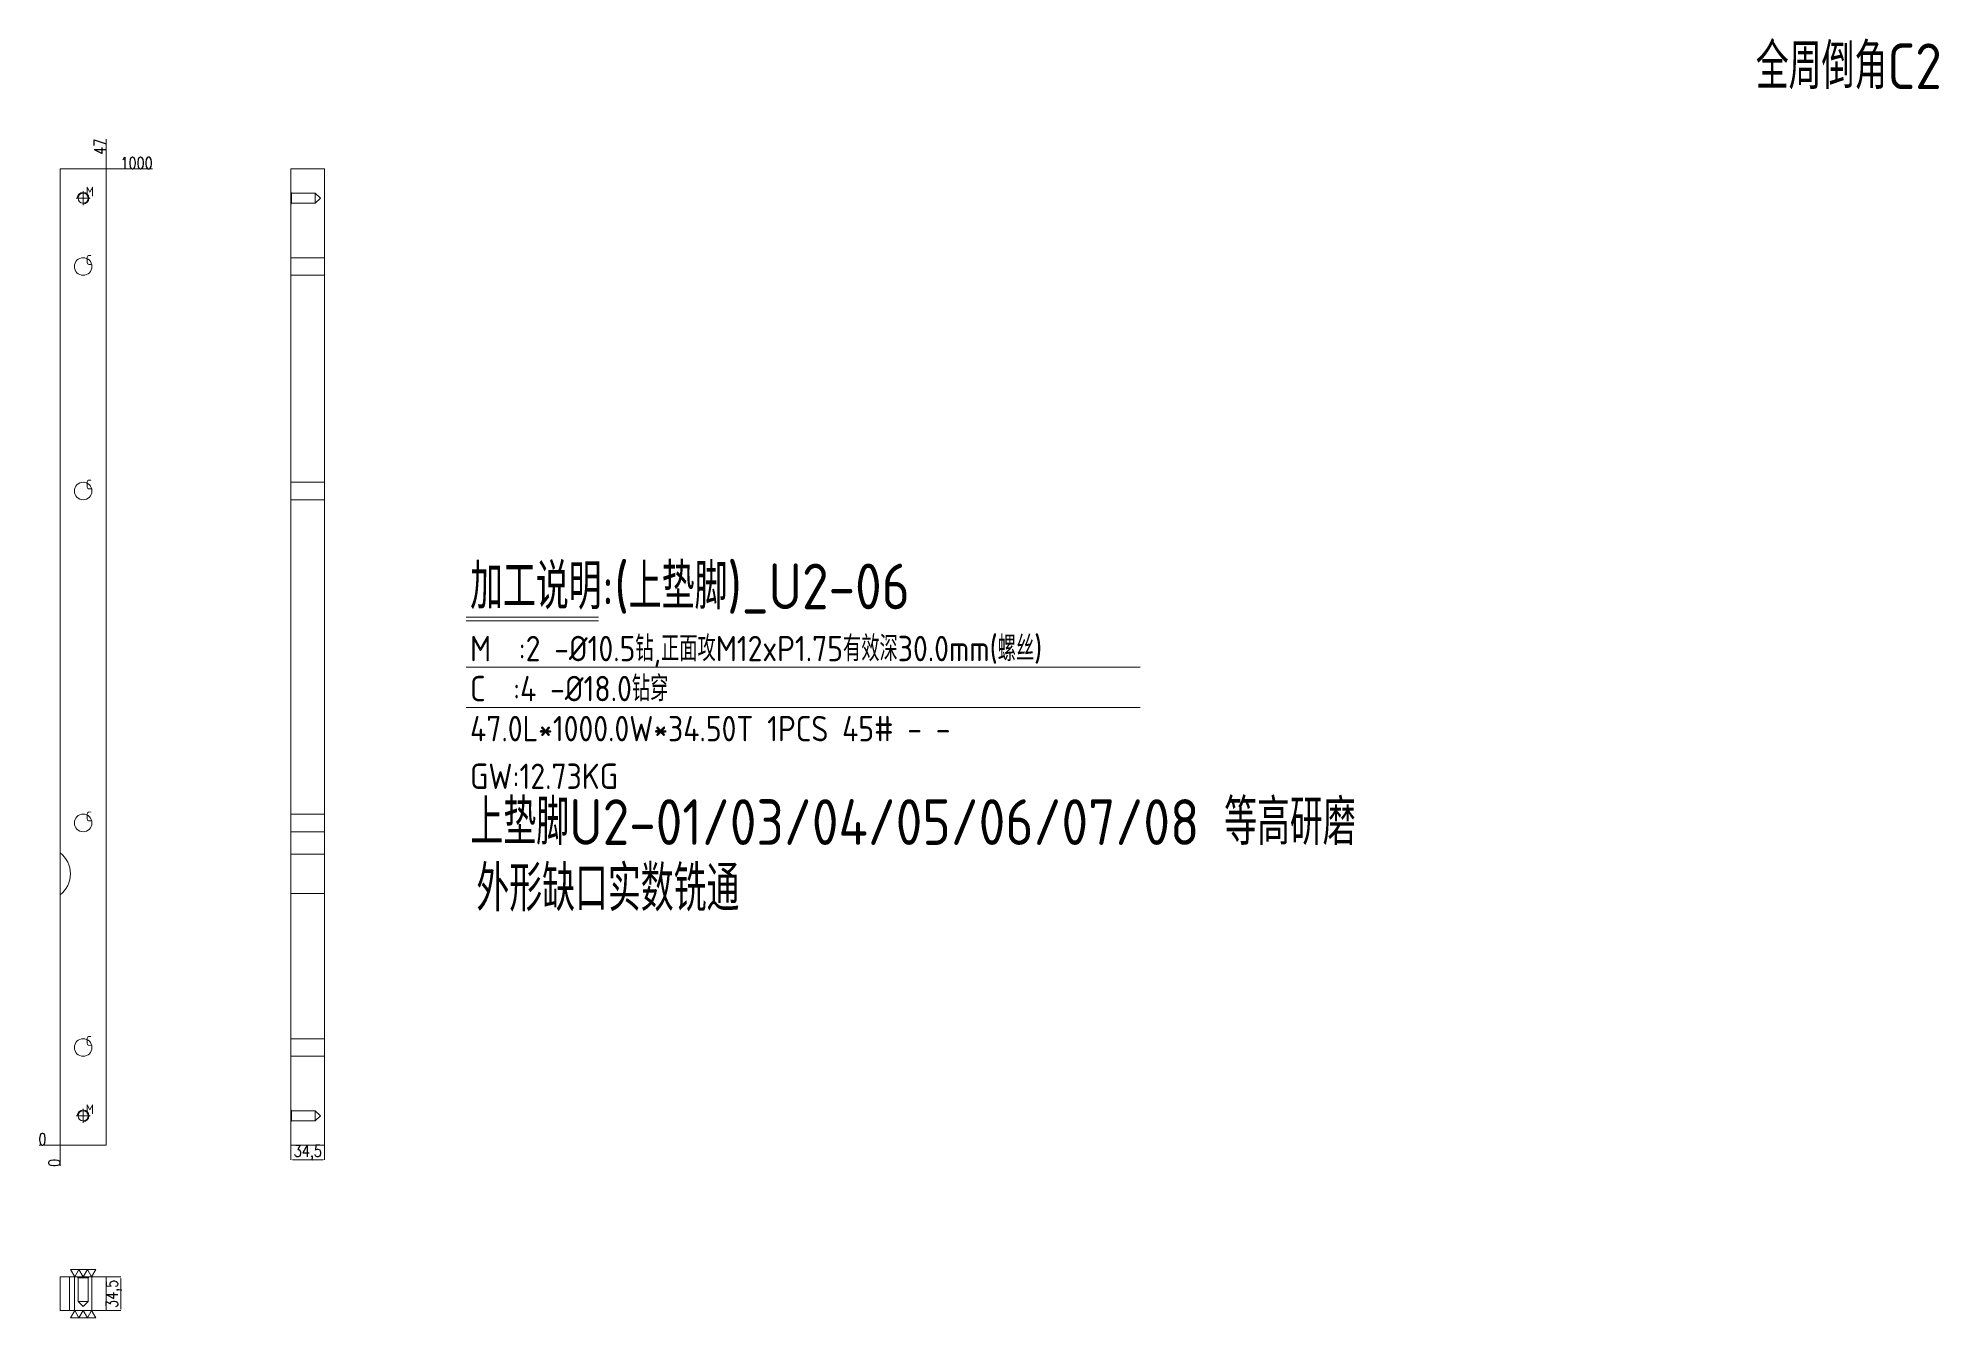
# Model space of a CAD drawing. Header units: millimetres. Extents: x 16901 to 18849, y 68880 to 70191.
import ezdxf

# ---------------------------------------------------------------- set-up
doc = ezdxf.new("R2010")
doc.units = ezdxf.units.MM
doc.linetypes.add('CENTER', pattern=[0])
doc.linetypes.add('DASHED', pattern=[0])
for name, color, linetype, lineweight in [('DIM', 4, 'Continuous', 20), ('U2', 185, 'Continuous', 20), ('U2_W', 1, 'Continuous', 25)]:
    doc.layers.add(name, color=color, linetype=linetype, lineweight=lineweight)
doc.styles.add('gbenor', font='gbenor.shx', dxfattribs={"bigfont": 'gbcbig.shx'})
doc.styles.add('TXT', font='txt.shx', dxfattribs={"width": 0.8, "bigfont": 'ctxt.shx'})
doc.dimstyles.new('零件', dxfattribs={"dimscale": 1.5, "dimtxt": 8, "dimasz": 1, "dimexe": 0, "dimexo": 0, "dimgap": 0, "dimtad": 1, "dimtxsty": 'TXT', "dimcen": 0, "dimclrd": 252, "dimclre": 252, "dimclrt": 4, "dimazin": 3, "dimtp": 0.001, "dimtm": 0.001, "dimtfac": 1, "dimtmove": 0, "dimatfit": 3, "dimlwd": 5, "dimlwe": 5})

# ---------------------------------------------------------------- blocks, each defined once
blk = doc.blocks.new('*D1107')
at = {"layer": 'Defpoints', "color": 0}
for p in [(16970.3, 70057.5), (16985.3, 70057.5), (16923.3, 69057.5)]:
    blk.add_point(p, dxfattribs=at)
at = {"layer": 'DIM', "color": 252, "lineweight": 5}
blk.add_line((16970.3, 70057.5), (17017.8, 70057.5), dxfattribs=at)
at = {"layer": 'DIM', "color": 4, "lineweight": 5, "insert": (17001.6, 70063.5), "char_height": 12, "attachment_point": 5, "style": 'TXT'}
blk.add_mtext('1000', dxfattribs=at)
blk = doc.blocks.new('*D1108')
at = {"layer": 'Defpoints', "color": 0}
for p in [(16908.3, 69057.5), (16923.3, 69057.5), (16923.3, 69057.5)]:
    blk.add_point(p, dxfattribs=at)
at = {"layer": 'DIM', "color": 252, "lineweight": 5}
blk.add_line((16923.3, 69057.5), (16901.9, 69057.5), dxfattribs=at)
at = {"layer": 'DIM', "color": 4, "lineweight": 5, "insert": (16905.1, 69063.5), "char_height": 12, "attachment_point": 5, "style": 'TXT'}
blk.add_mtext('0', dxfattribs=at)
blk = doc.blocks.new('*D1109')
at = {"layer": 'Defpoints', "color": 0}
for p in [(16923.3, 69057.5), (16923.3, 69057.5), (16923.3, 69042.5)]:
    blk.add_point(p, dxfattribs=at)
at = {"layer": 'DIM', "color": 252, "lineweight": 5}
blk.add_line((16923.3, 69057.5), (16923.3, 69036.1), dxfattribs=at)
at = {"layer": 'DIM', "color": 4, "lineweight": 5, "insert": (16917.3, 69039.3), "char_height": 12, "attachment_point": 5, "rotation": 90, "style": 'TXT'}
blk.add_mtext('0', dxfattribs=at)
blk = doc.blocks.new('*D1110')
at = {"layer": 'Defpoints', "color": 0}
for p in [(16970.3, 70072.5), (16970.3, 70057.5), (16923.3, 69057.5)]:
    blk.add_point(p, dxfattribs=at)
at = {"layer": 'DIM', "color": 252, "lineweight": 5}
for p, q in [((16970.3, 70069.5), (16970.3, 70088)), ((16970.3, 70066.5), (16970.3, 70069.5)), ((16970.3, 70057.5), (16970.3, 70066.5))]:
    blk.add_line(p, q, dxfattribs=at)
at = {"layer": 'DIM', "color": 4, "lineweight": 5, "insert": (16964.3, 70080.2), "char_height": 12, "attachment_point": 5, "rotation": 90, "style": 'TXT'}
blk.add_mtext('47', dxfattribs=at)
blk = doc.blocks.new('*D1111')
at = {"layer": 'Defpoints', "color": 0}
for p in [(16970.3, 68922.4), (16970.3, 68887.9), (16985.3, 68887.9)]:
    blk.add_point(p, dxfattribs=at)
at = {"layer": 'DIM', "color": 252, "lineweight": 5}
for p, q in [((16970.3, 68922.4), (16985.3, 68922.4)), ((16985.3, 68920.9), (16985.3, 68889.4)), ((16970.3, 68887.9), (16985.3, 68887.9))]:
    blk.add_line(p, q, dxfattribs=at)
at = {"layer": 'DIM', "color": 252}
for points in [[(16985.6, 68920.9), (16985.1, 68920.9), (16985.3, 68922.4)], [(16985.1, 68889.4), (16985.6, 68889.4), (16985.3, 68887.9)]]:
    blk.add_solid(points, dxfattribs=at)
at = {"layer": 'DIM', "color": 4, "lineweight": 5, "insert": (16978.2, 68905.1), "char_height": 12, "attachment_point": 5, "rotation": 90, "style": 'TXT'}
blk.add_mtext('34,5', dxfattribs=at)
blk = doc.blocks.new('*D1112')
at = {"layer": 'Defpoints', "color": 0}
for p in [(17159.8, 69057.5), (17194.3, 69057.5), (17194.3, 69042.5)]:
    blk.add_point(p, dxfattribs=at)
at = {"layer": 'DIM', "color": 252, "lineweight": 5}
for p, q in [((17159.8, 69057.5), (17159.8, 69042.5)), ((17194.3, 69057.5), (17194.3, 69042.5)), ((17161.3, 69042.5), (17192.8, 69042.5))]:
    blk.add_line(p, q, dxfattribs=at)
at = {"layer": 'DIM', "color": 252}
for points in [[(17161.3, 69042.7), (17161.3, 69042.2), (17159.8, 69042.5)], [(17192.8, 69042.2), (17192.8, 69042.7), (17194.3, 69042.5)]]:
    blk.add_solid(points, dxfattribs=at)
at = {"layer": 'DIM', "color": 4, "lineweight": 5, "insert": (17177.1, 69049.6), "char_height": 12, "attachment_point": 5, "style": 'TXT'}
blk.add_mtext('34,5', dxfattribs=at)

msp = doc.modelspace()

# ---------------------------------------------------------------- linework, layer by layer
at = {"layer": 'DIM', "color": 8, "linetype": 'Continuous', "lineweight": 5}
for p, q in [((17339.502, 69598.26), (17475.128, 69598.26)), ((17339.502, 69594.36), (17475.128, 69594.36)), ((17339.502, 69546.86), (18030.27, 69546.86)), ((17339.502, 69505.86), (18030.27, 69505.86))]:
    msp.add_line(p, q, dxfattribs=at)
at = {"layer": 'DIM', "color": 252, "linetype": 'DASHED', "lineweight": 5}
msp.add_lwpolyline([(16923.324, 70057.467), (16923.324, 69057.467), (16970.324, 69057.467), (16970.324, 70057.467)], close=True, dxfattribs=at)
at = {"layer": 'DIM', "linetype": 'Continuous', "lineweight": 5}
for points in [[(16959.814, 68929.883), (16955.484, 68922.383), (16951.154, 68929.883), (16946.824, 68922.383), (16942.494, 68929.883), (16938.163, 68922.383), (16933.833, 68929.883), (16959.814, 68929.883)], [(16933.833, 68880.383), (16938.163, 68887.883), (16942.494, 68880.383), (16946.824, 68887.883), (16951.154, 68880.383), (16955.484, 68887.883), (16959.814, 68880.383), (16933.833, 68880.383)]]:
    msp.add_lwpolyline(points, close=True, dxfattribs=at)
at = {"layer": 'U2', "color": 135, "linetype": 'Continuous', "lineweight": 5}
for p, q in [((16923.324, 70057.467), (16923.324, 69356.865)), ((16970.324, 70057.467), (16923.324, 70057.467)), ((16970.324, 69057.467), (16970.324, 70057.467)), ((17159.802, 69057.467), (17159.802, 70057.467)), ((17159.802, 70057.467), (17194.302, 70057.467)), ((17194.302, 70057.467), (17194.302, 69057.467)), ((16923.324, 69313.742), (16923.324, 69057.467)), ((16923.324, 69057.467), (16970.324, 69057.467)), ((17159.802, 69057.467), (17194.302, 69057.467)), ((16923.324, 68922.383), (16923.324, 68887.883)), ((16923.324, 68922.383), (16970.324, 68922.383)), ((16970.324, 68922.383), (16970.324, 68887.883)), ((16970.324, 68887.883), (16923.324, 68887.883))]:
    msp.add_line(p, q, dxfattribs=at)
at = {"layer": 'U2', "color": 5, "linetype": 'DASHED', "lineweight": 5, "ltscale": 0.506215}
for p, q in [((17160.549, 70032.72), (17159.802, 70033.467)), ((17184.802, 70032.72), (17160.549, 70032.72)), ((17160.549, 70022.214), (17160.549, 70032.72)), ((17190.055, 70027.467), (17184.802, 70032.72)), ((17184.802, 70022.214), (17184.802, 70032.72)), ((17184.802, 70022.214), (17190.055, 70027.467)), ((17159.802, 70021.467), (17160.549, 70022.214)), ((17160.549, 70022.214), (17184.802, 70022.214)), ((17160.549, 69092.72), (17159.802, 69093.467)), ((17184.802, 69092.72), (17160.549, 69092.72)), ((17160.549, 69092.72), (17160.549, 69082.214)), ((17190.055, 69087.467), (17184.802, 69092.72)), ((17184.802, 69092.72), (17184.802, 69082.214)), ((17159.802, 69081.467), (17160.549, 69082.214)), ((17160.549, 69082.214), (17184.802, 69082.214)), ((17184.802, 69082.214), (17190.055, 69087.467)), ((16940.824, 68922.383), (16941.571, 68921.636)), ((16941.571, 68921.636), (16941.571, 68897.383)), ((16952.077, 68921.636), (16941.571, 68921.636)), ((16952.077, 68921.636), (16952.824, 68922.383)), ((16952.077, 68897.383), (16952.077, 68921.636)), ((16941.571, 68897.383), (16946.824, 68892.13)), ((16941.571, 68897.383), (16952.077, 68897.383)), ((16946.824, 68892.13), (16952.077, 68897.383))]:
    msp.add_line(p, q, dxfattribs=at)
at = {"layer": 'U2', "color": 31, "linetype": 'DASHED', "lineweight": 5, "ltscale": 0.506215}
for p, q in [((17194.302, 69966.47), (17159.802, 69966.47)), ((17159.802, 69948.463), (17194.302, 69948.463)), ((17194.302, 69736.47), (17159.802, 69736.47)), ((17159.802, 69718.463), (17194.302, 69718.463)), ((17194.302, 69396.47), (17159.802, 69396.47)), ((17159.802, 69378.463), (17194.302, 69378.463)), ((17194.302, 69166.47), (17159.802, 69166.47)), ((17159.802, 69148.463), (17194.302, 69148.463)), ((16937.82, 68922.383), (16937.82, 68887.883)), ((16955.827, 68887.883), (16955.827, 68922.383))]:
    msp.add_line(p, q, dxfattribs=at)
at = {"layer": 'U2', "color": 135, "linetype": 'DASHED', "lineweight": 5, "ltscale": 0.506215}
for p, q in [((17194.302, 69355.574), (17159.802, 69355.574)), ((17159.802, 69315.033), (17194.302, 69315.033)), ((16932.754, 68887.883), (16932.754, 68922.383))]:
    msp.add_line(p, q, dxfattribs=at)
at = {"layer": 'U2', "color": 42, "linetype": 'Continuous', "lineweight": 5}
for centre, radius in [((16946.824, 70027.467), 5.253), ((16946.824, 69957.467), 9.004), ((16946.824, 69727.467), 9.004), ((16946.824, 69387.467), 9.004), ((16946.824, 69157.467), 9.004), ((16946.824, 69087.467), 5.253)]:
    msp.add_circle(centre, radius, dxfattribs=at)
for centre in [(16946.824, 70027.467), (16946.824, 69087.467)]:
    msp.add_arc(centre, 6, 270, 180, dxfattribs=at)
at = {"layer": 'U2', "color": 135, "linetype": 'Continuous', "lineweight": 5}
msp.add_arc((16906.252, 69335.304), 27.502, 308.371094, 51.628906, dxfattribs=at)
at = {"layer": 'U2_W', "color": 1, "linetype": 'CENTER', "lineweight": 5, "ltscale": 0.506215}
for p, q in [((16939.624, 70027.467), (16954.024, 70027.467)), ((16946.824, 70020.267), (16946.824, 70034.667)), ((16946.824, 69080.267), (16946.824, 69094.667)), ((16939.624, 69087.467), (16954.024, 69087.467))]:
    msp.add_line(p, q, dxfattribs=at)

# ---------------------------------------------------------------- texts
at = {"layer": 'DIM', "color": 6, "lineweight": 5, "style": 'gbenor'}
msp.add_text('全周倒角C2', height=46.8, dxfattribs=at).set_placement((18661.21, 70139.185))
at = {"layer": 'DIM', "color": 4, "lineweight": 5, "style": 'gbenor'}
for s, height, p in [('M', 10, (16949.584, 70029.097)), ('C', 10, (16949.644, 69959.128)), ('C', 10, (16949.644, 69729.128)), ('加工说明:(上垫脚)_U2-06', 46.8, (17343.473, 69606.337)), ('M  :2 -%%c10.5钻,正面攻M12xP1.75有效深30.0mm(螺丝)', 26, (17343.402, 69553.081)), ('C  :4 -%%c18.0钻穿', 26, (17343.402, 69512.081)), ('47.0L*1000.0W*34.50T 1PCS 45# - -', 26, (17343.402, 69471.081)), ('GW:12.73KG', 26, (17343.402, 69422.281)), ('C', 10, (16949.644, 69389.128)), ('C', 10, (16949.644, 69159.128)), ('M', 10, (16949.584, 69089.097))]:
    msp.add_text(s, height=height, dxfattribs=at).set_placement(p)
at = {"layer": 'DIM', "color": 21, "lineweight": 5, "style": 'gbenor'}
for s, p in [('上垫脚U2-01/03/04/05/06/07/08 等高研磨', (17343.839, 69364.937)), ('外形缺口实数铣通', (17349.871, 69296.95))]:
    msp.add_text(s, height=46.8, dxfattribs=at).set_placement(p)

# ---------------------------------------------------------------- dimensions: what is measured, and where the dimension line sits
at = {"layer": 'DIM', "lineweight": 5}
for feature_location, offset, dtype, origin, picture, middle in [((16970.324, 70057.467), (0, 15), 1, (16923.324, 69057.467), '*D1110', (16964.324, 70080.238)), ((16970.324, 70057.467), (15, 0), 0, (16923.324, 69057.467), '*D1107', (17001.552, 70063.467)), ((16923.323697857, 69057.466561684), (-15, 0), 0, (16923.323697857, 69057.466561684), '*D1108', (16905.123697857, 69063.466561684)), ((16923.323697857, 69057.466561684), (0, -15), 1, (16923.323697857, 69057.466561684), '*D1109', (16917.323697857, 69039.266561684))]:
    dim = msp.add_ordinate_dim(feature_location=feature_location, offset=offset, dtype=dtype, origin=origin, dimstyle='零件', dxfattribs=at)
    dim.commit()
    dim.dimension.update_dxf_attribs({"geometry": picture, "text_midpoint": middle})
dim = msp.add_linear_dim(base=(17194.302, 69042.467), p1=(17159.802, 69057.467), p2=(17194.302, 69057.467), dimstyle='零件', dxfattribs=at)
dim.commit()
dim.dimension.update_dxf_attribs({"geometry": '*D1112', "text_midpoint": (17177.052, 69049.609)})
dim = msp.add_linear_dim(base=(16985.324, 68887.883), p1=(16970.324, 68922.383), p2=(16970.324, 68887.883), angle=90, dimstyle='零件', dxfattribs=at)
dim.commit()
dim.dimension.update_dxf_attribs({"geometry": '*D1111', "text_midpoint": (16978.181, 68905.133)})

doc.saveas('drawing.dxf')
